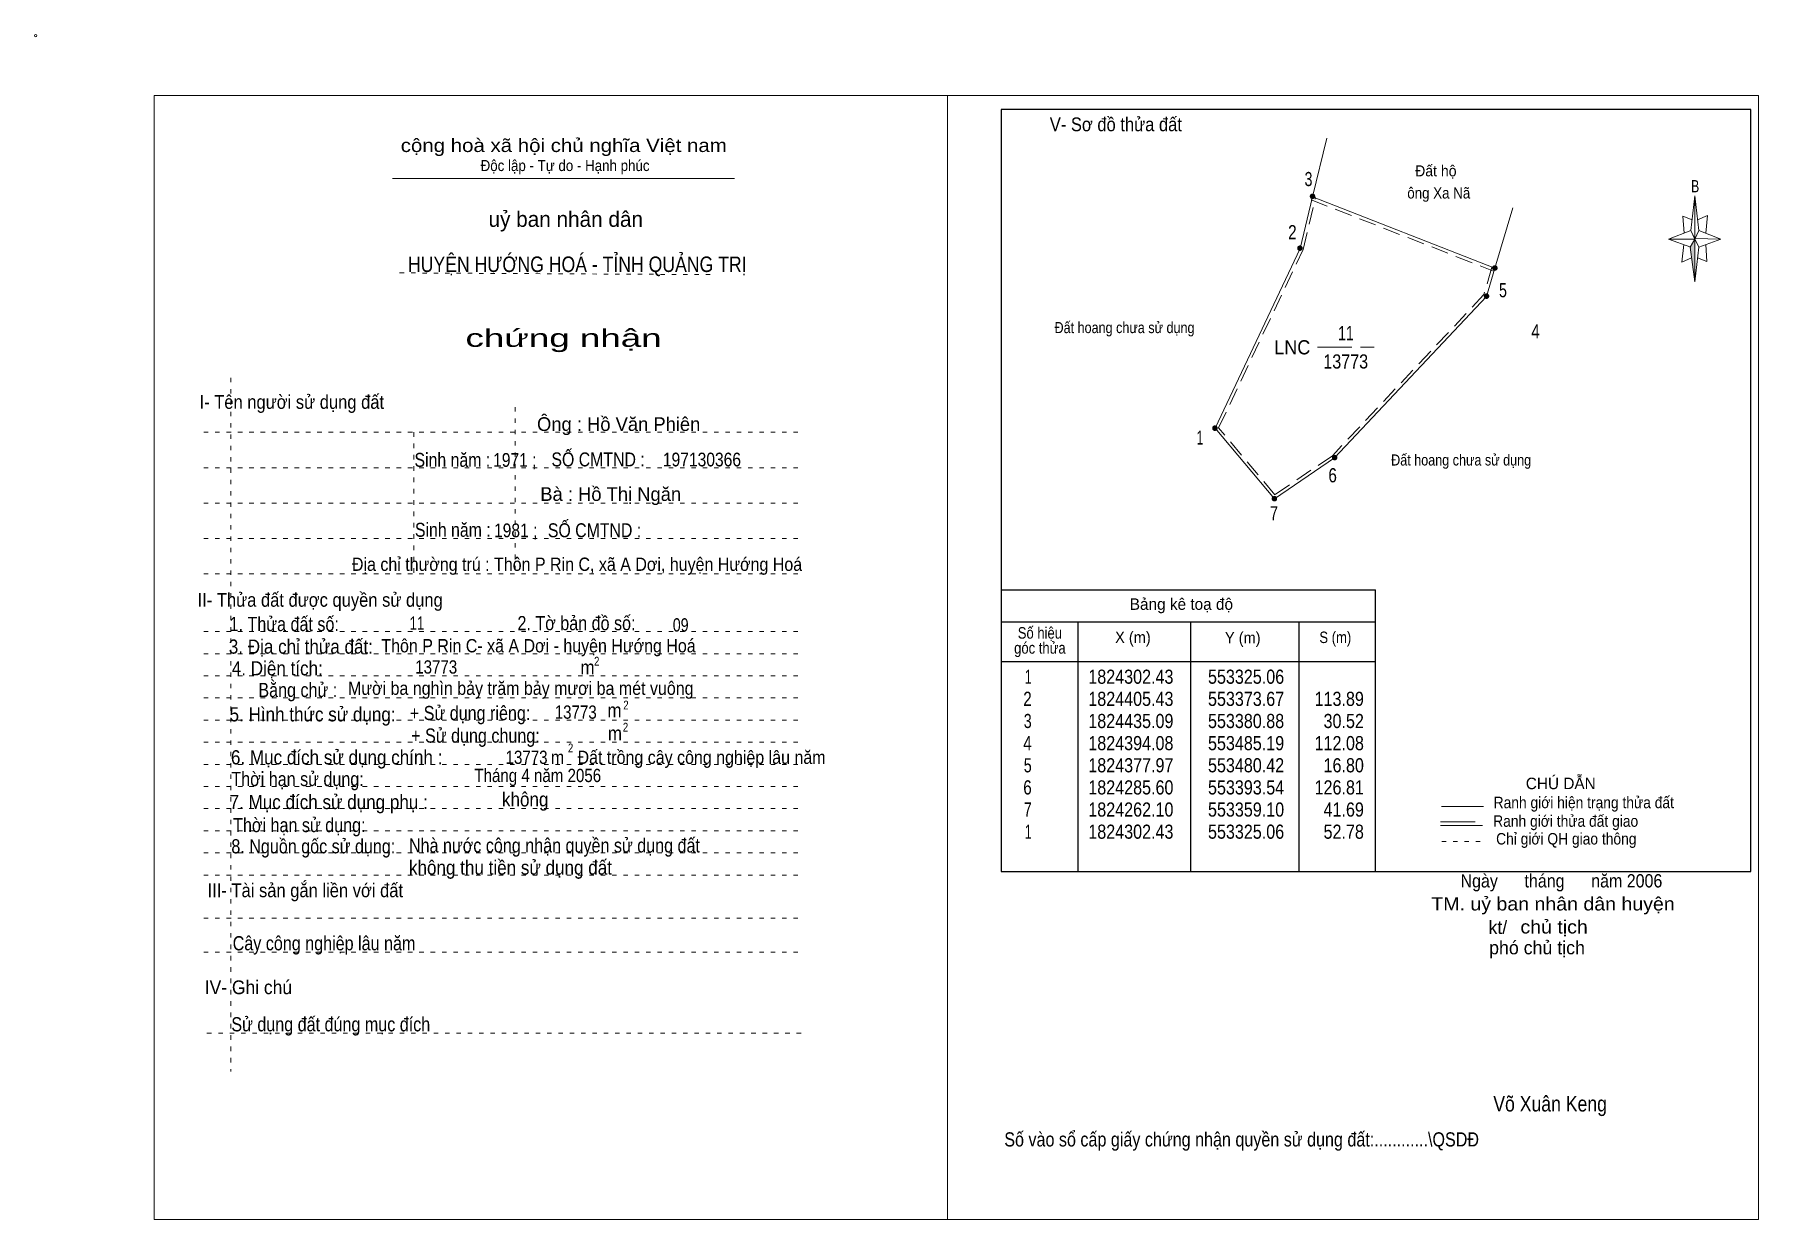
# Model space of a CAD drawing. Header units: centimetres. Extents: x -1.6 to 37.4, y -1.3 to 25.5.
import ezdxf
from ezdxf.enums import TextEntityAlignment as Align

# ---------------------------------------------------------------- set-up
doc = ezdxf.new("R2010")
doc.units = ezdxf.units.CM
doc.header["$LTSCALE"] = 0.13
for name, pattern in [('DOTTED', [1.5, 0.3, -1.2]), ('LONG_DASHED', [7.5, 6, -1.5]), ('MEDIUM_DASHED', [4.5, 3, -1.5])]:
    doc.linetypes.add(name, pattern=pattern)
for name, color, linetype, lineweight in [('1', 7, 'DOTTED', 13), ('10', 7, 'Continuous', 13), ('2', 7, 'Continuous', 25), ('3', 7, 'Continuous', 13), ('30', 7, 'Continuous', 13), ('32', 7, 'LONG_DASHED', 13), ('33', 7, 'LONG_DASHED', 13), ('35', 7, 'Continuous', 13)]:
    doc.layers.add(name, color=color, linetype=linetype, lineweight=lineweight)

msp = doc.modelspace()

# ---------------------------------------------------------------- hatches: boundary and pattern name
at = {"layer": '30'}
msp.add_hatch(color=256, dxfattribs=at).paths.add_polyline_path([(35.91, 20.87), (35.91, 19.91), (35.81, 20.69)])
at = {"layer": '32'}
for points in [[(27.3302, 21.8388, 1), (27.2302, 21.8388, 1)], [(27.0456, 20.6683, 1), (26.9456, 20.6683, 1)], [(31.4469, 20.2203, 1), (31.3469, 20.2203, 1)], [(31.2586, 19.5845, 1), (31.1586, 19.5845, 1)], [(25.1272, 16.6032, 1), (25.0272, 16.6032, 1)], [(27.8298, 15.939, 1), (27.7298, 15.939, 1)], [(26.4706, 15.0116, 1), (26.3706, 15.0116, 1)]]:
    msp.add_hatch(color=256, dxfattribs=at).paths.add_polyline_path(points)

# ---------------------------------------------------------------- linework, layer by layer
at = {"layer": '1', "linetype": 'Continuous'}
msp.add_line((6.51, 22.24), (14.23, 22.24), dxfattribs=at)
at = {"layer": '1'}
for p, q in [((6.67, 20.11), (13.82, 20.07)), ((2.86, 17.74), (2.86, 2.07)), ((9.28, 17.08), (9.28, 13.31)), ((2.25, 16.51), (15.75, 16.51)), ((6.99, 16.51), (6.99, 13.31)), ((2.25, 15.71), (15.75, 15.71)), ((2.25, 14.91), (15.75, 14.91)), ((2.25, 14.11), (15.75, 14.11)), ((2.25, 13.31), (15.75, 13.31)), ((2.25, 12.01), (15.75, 12.01)), ((2.25, 11.51), (15.75, 11.51)), ((2.25, 11.01), (15.75, 11.01)), ((2.25, 10.51), (15.75, 10.51)), ((2.25, 10.01), (15.75, 10.01)), ((2.25, 9.51), (15.75, 9.51)), ((2.25, 9.01), (15.75, 9.01)), ((2.25, 8.51), (15.75, 8.51)), ((2.25, 8.01), (15.75, 8.01)), ((2.25, 7.51), (15.75, 7.51)), ((2.25, 7.01), (15.75, 7.01)), ((2.25, 6.51), (15.75, 6.51)), ((2.25, 5.54), (15.75, 5.54)), ((2.25, 4.77), (15.75, 4.77)), ((2.32, 2.94), (15.82, 2.94))]:
    msp.add_line(p, q, dxfattribs=at)
at = {"layer": '10'}
for p, q in [((27.6, 23.15), (27.28, 21.83)), ((31.4, 20.22), (31.8, 21.58))]:
    msp.add_line(p, q, dxfattribs=at)
at = {"layer": '10', "linetype": 'MEDIUM_DASHED'}
msp.add_line((27.25, 21.76), (31.37, 20.15), dxfattribs=at)
at = {"layer": '10'}
msp.add_lwpolyline([(31.4, 20.22), (31.21, 19.58), (27.78, 15.93), (26.42, 15.01), (25.08, 16.6), (27, 20.66), (27.28, 21.83)], close=True, dxfattribs=at)
at = {"layer": '10', "linetype": 'MEDIUM_DASHED'}
msp.add_lwpolyline([(31.33, 20.24), (31.15, 19.62), (27.73, 15.98), (26.43, 15.1), (25.16, 16.61), (27.07, 20.64), (27.35, 21.81)], dxfattribs=at)
at = {"layer": '10'}
msp.add_circle((-1.55, 25.47), 0.025, dxfattribs=at)
at = {"layer": '2'}
for p, q in [((20.25, 12.95), (28.7, 12.95)), ((28.7, 6.59), (28.7, 12.95)), ((20.25, 12.23), (28.7, 12.23)), ((21.99, 6.59), (21.99, 12.23)), ((24.53, 10.89), (24.53, 12.23)), ((26.97, 12.23), (26.97, 6.59)), ((20.25, 11.33), (28.7, 11.33))]:
    msp.add_line(p, q, dxfattribs=at)
msp.add_lwpolyline([(37.18, 23.8), (20.25, 23.8), (20.25, 6.59), (37.18, 6.59)], close=True, dxfattribs=at)
msp.add_lwpolyline([(24.53, 6.59), (24.53, 10.39), (24.53, 10.89)], dxfattribs=at)
at = {"layer": '3'}
msp.add_line((19.04, 24.12), (19.04, -1.27), dxfattribs=at)
for points in [[(19.04, 24.12), (1.13, 24.12), (1.13, -1.27), (19.04, -1.27)], [(19.04, -1.27), (37.35, -1.27), (37.35, 24.12), (19.04, 24.12)]]:
    msp.add_lwpolyline(points, dxfattribs=at)
at = {"layer": '30'}
for p, q in [((35.82, 21.07), (35.91, 21.85)), ((36, 21.07), (36.5, 20.87)), ((35.82, 20.69), (35.32, 20.87)), ((36, 20.69), (35.91, 19.91)), ((36.16, 20.75), (36.18, 20.37)), ((36.18, 20.37), (35.97, 20.45))]:
    msp.add_line(p, q, dxfattribs=at)
for points in [[(35.91, 21.85), (36, 21.07), (35.91, 20.87)], [(35.91, 20.87), (35.32, 20.87), (35.82, 21.07), (36, 20.69), (36.5, 20.87), (35.91, 20.89)], [(35.91, 20.87), (35.91, 19.91), (35.81, 20.69)]]:
    msp.add_lwpolyline(points, close=True, dxfattribs=at)
for points in [[(35.97, 21.31), (36.2, 21.41), (36.16, 21.01)], [(35.91, 20.87), (35.82, 21.07), (35.32, 20.87)], [(35.85, 21.31), (35.64, 21.39), (35.67, 21.01)], [(35.66, 20.75), (35.62, 20.35), (35.84, 20.45)], [(35.91, 20.87), (36, 20.69), (36.5, 20.87)]]:
    msp.add_lwpolyline(points, dxfattribs=at)
at = {"layer": '32'}
for centre in [(27.2802, 21.8388), (26.9956, 20.6683), (31.3969, 20.2203), (31.2086, 19.5845), (25.0772, 16.6032), (27.7798, 15.939), (26.4206, 15.0116)]:
    msp.add_circle(centre, 0.05, dxfattribs=at)
at = {"layer": '33'}
msp.add_line((27.39, 18.43), (28.67, 18.43), dxfattribs=at)
at = {"layer": '35'}
for p, q in [((30.19, 8.06), (31.14, 8.06)), ((30.17, 7.63), (31.12, 7.63))]:
    msp.add_line(p, q, dxfattribs=at)
at = {"layer": '35', "linetype": 'LONG_DASHED'}
msp.add_line((30.17, 7.71), (31.12, 7.71), dxfattribs=at)
at = {"layer": '35', "linetype": 'DOTTED'}
msp.add_line((30.2, 7.27), (31.19, 7.27), dxfattribs=at)

# ---------------------------------------------------------------- texts
at = {"layer": '1'}
for s, height, width, p in [('V- Sơ đồ thửa đất', 0.31, 0.9, (22.84, 23.31)), ('cộng hoà xã hội chủ nghĩa Việt nam', 0.3, 1.15, (10.375, 22.84)), ('Độc lập - Tự do - Hạnh phúc', 0.25, 0.9, (10.405, 22.41)), ('chứng nhận', 0.4, 1.55, (10.37, 18.44)), ('I- Tên người sử dụng đất', 0.31, 0.9, (4.235, 17.04)), ('II- Thửa đất được quyền sử dụng', 0.31, 0.9, (4.875, 12.57)), ('III- Tài sản gắn liền với đất', 0.31, 0.9, (4.54, 6.01)), ('IV- Ghi chú', 0.31, 0.95, (3.255, 3.82))]:
    msp.add_text(s, height=height, dxfattribs=dict(at, width=width)).set_placement(p, align=Align.CENTER)
msp.add_text('uỷ ban nhân dân', height=0.35, dxfattribs=at).set_placement((10.42, 21.15), align=Align.CENTER)
at = {"layer": '10'}
for s, width, p in [('  Đất hộ', 0.95, (29.42, 22.29)), ('ông Xa Nã', 0.9, (29.42, 21.79))]:
    msp.add_text(s, height=0.25, dxfattribs=dict(at, width=width)).set_placement(p)
for s, height, width, p in [('Đất hoang chưa sử dụng ', 0.25, 0.85, (23.075, 18.75)), ('Sinh năm :', 0.3149, 0.85, (7.86, 15.73)), ('1971 ;', 0.31, 0.85, (9.27, 15.73)), ('SỐ CMTND :', 0.3149, 0.85, (11.15, 15.74)), ('197130366', 0.31, 0.85, (13.495, 15.74)), ('Đất hoang chưa sử dụng ', 0.25, 0.85, (30.675, 15.76)), ('Sinh năm :', 0.3149, 0.85, (7.87, 14.15)), ('1981 ;', 0.31, 0.85, (9.29, 14.14)), ('SỐ CMTND :', 0.3149, 0.85, (11.07, 14.14)), ('Địa chỉ thường trú : Thôn P Rin C, xã A Dơi, huyện Hướng Hoá ', 0.3, 0.9, (10.725, 13.38)), ('11', 0.3, 0.75, (7.06, 12.05)), ('09', 0.3, 0.8, (13.015, 12.01)), ('Thôn P Rin C- xã A Dơi - huyện Hướng Hoá ', 0.3, 0.9, (9.855, 11.54)), ('13773', 0.3, 0.85, (7.495, 11.06)), (' Mười ba nghìn bảy trăm bảy mươi ba mét vuông ', 0.3, 0.9, (9.405, 10.58)), ('13773', 0.3, 0.85, (10.645, 10.04)), ('m   Đất trồng cây công nghiệp lâu năm ', 0.3, 0.9, (13.235, 9.02)), ('13773', 0.3, 0.85, (9.535, 9.02)), ('Tháng 4 năm 2056 ', 0.3, 0.85, (9.835, 8.61)), ('Ngày      tháng      năm 2006', 0.3, 0.9, (32.9, 6.23)), ('TM. uỷ ban nhân dân huyện', 0.3, 1.1, (32.71, 5.71)), ('chủ tịch', 0.3, 1.1, (32.735, 5.19)), ('Võ Xuân Keng ', 0.35, 0.85, (32.7, 1.17))]:
    msp.add_text(s, height=height, dxfattribs=dict(at, width=width)).set_placement(p, align=Align.CENTER)
for s, height, p in [('Ông : Hồ Văn Phiên', 0.31, (11.615, 16.54)), ('Bà : Hồ Thị Ngăn', 0.31, (11.435, 14.96)), ('kt/ ', 0.3, (31.52, 5.18)), ('phó chủ tịch ', 0.3, (32.405, 4.72))]:
    msp.add_text(s, height=height, dxfattribs=at).set_placement(p, align=Align.CENTER)
at = {"layer": '2'}
for s, height, width, p in [('HUYỆN HƯỚNG HOÁ - TỈNH QUẢNG TRỊ', 0.35, 0.85, (10.68, 20.13)), ('Số hiệu', 0.2591, 0.85, (21.125, 11.85)), ('3. Địa chỉ thửa đất:', 0.32, 0.9, (4.44, 11.51)), ('góc thửa', 0.2591, 0.85, (21.125, 11.51)), ('X (m)', 0.2591, 0.95, (23.225, 11.75)), ('Y (m)', 0.2591, 0.95, (25.705, 11.74)), ('S (m)', 0.2591, 0.85, (27.795, 11.75)), ('Số vào sổ cấp giấy chứng nhận quyền sử dụng đất:............\\QSDĐ', 0.32, 0.85, (25.68, 0.38))]:
    msp.add_text(s, height=height, dxfattribs=dict(at, width=width)).set_placement(p, align=Align.CENTER)
msp.add_text('Bảng kê toạ độ', height=0.2591, dxfattribs=at).set_placement((24.32, 12.5), align=Align.CENTER)
for s, height, width, p in [('1. Thửa đất số:', 0.32, 0.85, (2.83, 12.02)), ('2. Tờ bản đồ số:', 0.32, 0.85, (9.33, 12.04)), ('4. Diện tích:', 0.32, 0.9, (2.88, 11.02)), ('m', 0.32, 0.9, (10.75, 11.04)), ('2', 0.2, 0.8, (11.06, 11.24)), ('Bằng chử :', 0.32, 0.85, (3.48, 10.53)), ('5. Hình thức sử dụng:', 0.32, 0.9, (2.83, 9.98)), ('+ Sử dụng riêng:', 0.32, 0.85, (6.9, 10.01)), ('m', 0.32, 0.9, (11.36, 10.07)), ('2', 0.2, 0.8, (11.72, 10.25)), ('+ Sử dụng chung:', 0.32, 0.85, (6.93, 9.5)), ('m', 0.32, 0.9, (11.37, 9.55)), ('2', 0.2, 0.8, (11.71, 9.75)), ('6. Mục đích sử dụng chính : ', 0.32, 0.9, (2.86, 9.01)), ('2', 0.2, 0.8, (10.47, 9.28)), ('Thời hạn sử dụng: ', 0.32, 0.85, (2.87, 8.52)), ('7. Mục đích sử dụng phụ : ', 0.32, 0.9, (2.83, 8)), ('không', 0.32, 0.9, (8.98, 8.06)), ('Thời hạn sử dụng: ', 0.32, 0.85, (2.91, 7.48)), ('8. Nguồn gốc sử dụng: ', 0.32, 0.85, (2.87, 7)), ('Nhà nước công nhận quyền sử dụng đất  ', 0.32, 0.85, (6.88, 7.02)), ('không thu tiền sử dụng đất', 0.32, 0.9, (6.88, 6.52)), ('Cây công nghiệp lâu năm', 0.32, 0.85, (2.9, 4.81)), ('Sử dụng đất đúng mục đích', 0.32, 0.85, (2.87, 2.98))]:
    msp.add_text(s, height=height, dxfattribs=dict(at, width=width)).set_placement(p)
at = {"layer": '30', "width": 0.75}
msp.add_text('B', height=0.2756, dxfattribs=at).set_placement((35.92, 21.93), align=Align.CENTER)
at = {"layer": '30'}
for s, width, p in [('1', 0.65, (20.94, 10.83)), ('1824302.43', 0.85, (24.14, 10.83)), ('553325.06', 0.85, (26.64, 10.83)), ('553325.06', 0.85, (26.64, 10.83)), ('2', 0.8, (20.94, 10.33)), ('1824405.43', 0.85, (24.14, 10.33)), ('553373.67', 0.85, (26.64, 10.33)), ('113.89', 0.85, (28.44, 10.33)), ('3', 0.75, (20.94, 9.83)), ('1824435.09', 0.85, (24.14, 9.83)), ('553380.88', 0.85, (26.64, 9.83)), ('30.52', 0.85, (28.44, 9.83)), ('4', 0.8, (20.94, 9.33)), ('1824394.08', 0.85, (24.14, 9.33)), ('553485.19', 0.85, (26.64, 9.33)), ('112.08', 0.85, (28.44, 9.33)), ('5', 0.75, (20.94, 8.83)), ('1824377.97', 0.85, (24.14, 8.83)), ('553480.42', 0.85, (26.64, 8.83)), ('16.80', 0.85, (28.44, 8.83)), ('6', 0.8, (20.94, 8.33)), ('1824285.60', 0.85, (24.14, 8.33)), ('553393.54', 0.85, (26.64, 8.33)), ('126.81', 0.85, (28.44, 8.33)), ('7', 0.75, (20.94, 7.83)), ('1824262.10', 0.85, (24.14, 7.83)), ('553359.10', 0.85, (26.64, 7.83)), ('41.69', 0.85, (28.44, 7.83)), ('1', 0.65, (20.94, 7.33)), ('1824302.43', 0.85, (24.14, 7.33)), ('553325.06', 0.85, (26.64, 7.33)), ('52.78', 0.85, (28.44, 7.33))]:
    msp.add_text(s, height=0.32, dxfattribs=dict(at, width=width)).set_placement(p, align=Align.RIGHT)
at = {"layer": '32'}
for s, width, p in [('3', 0.75, (27.19, 22.07)), ('2', 0.8, (26.825, 20.87)), ('5', 0.75, (31.58, 19.56)), ('4', 0.8, (32.315, 18.63)), ('1', 0.65, (24.74, 16.23)), ('6', 0.8, (27.735, 15.38)), ('7', 0.75, (26.41, 14.52))]:
    msp.add_text(s, height=0.32, dxfattribs=dict(at, width=width)).set_placement(p, align=Align.CENTER)
at = {"layer": '33'}
for s, width, p in [('11', 0.75, (28.035, 18.59)), ('13773', 0.85, (28.03, 17.95))]:
    msp.add_text(s, height=0.32, dxfattribs=dict(at, width=width)).set_placement(p, align=Align.CENTER)
at = {"layer": '33', "width": 0.95}
msp.add_text('LNC', height=0.32, dxfattribs=at).set_placement((27.23, 18.27), align=Align.RIGHT)
at = {"layer": '35'}
msp.add_text('CHÚ DẪN', height=0.2591, dxfattribs=at).set_placement((32.885, 8.45), align=Align.CENTER)
at = {"layer": '35', "width": 0.9}
for s, p in [('Ranh giới hiện trạng thửa đất', (33.405, 8.02)), ('Ranh giới thửa đất giao ', (33.04, 7.6)), ('Chỉ giới QH giao thông', (33.01, 7.2))]:
    msp.add_text(s, height=0.2591, dxfattribs=at).set_placement(p, align=Align.CENTER)

doc.saveas('drawing.dxf')
